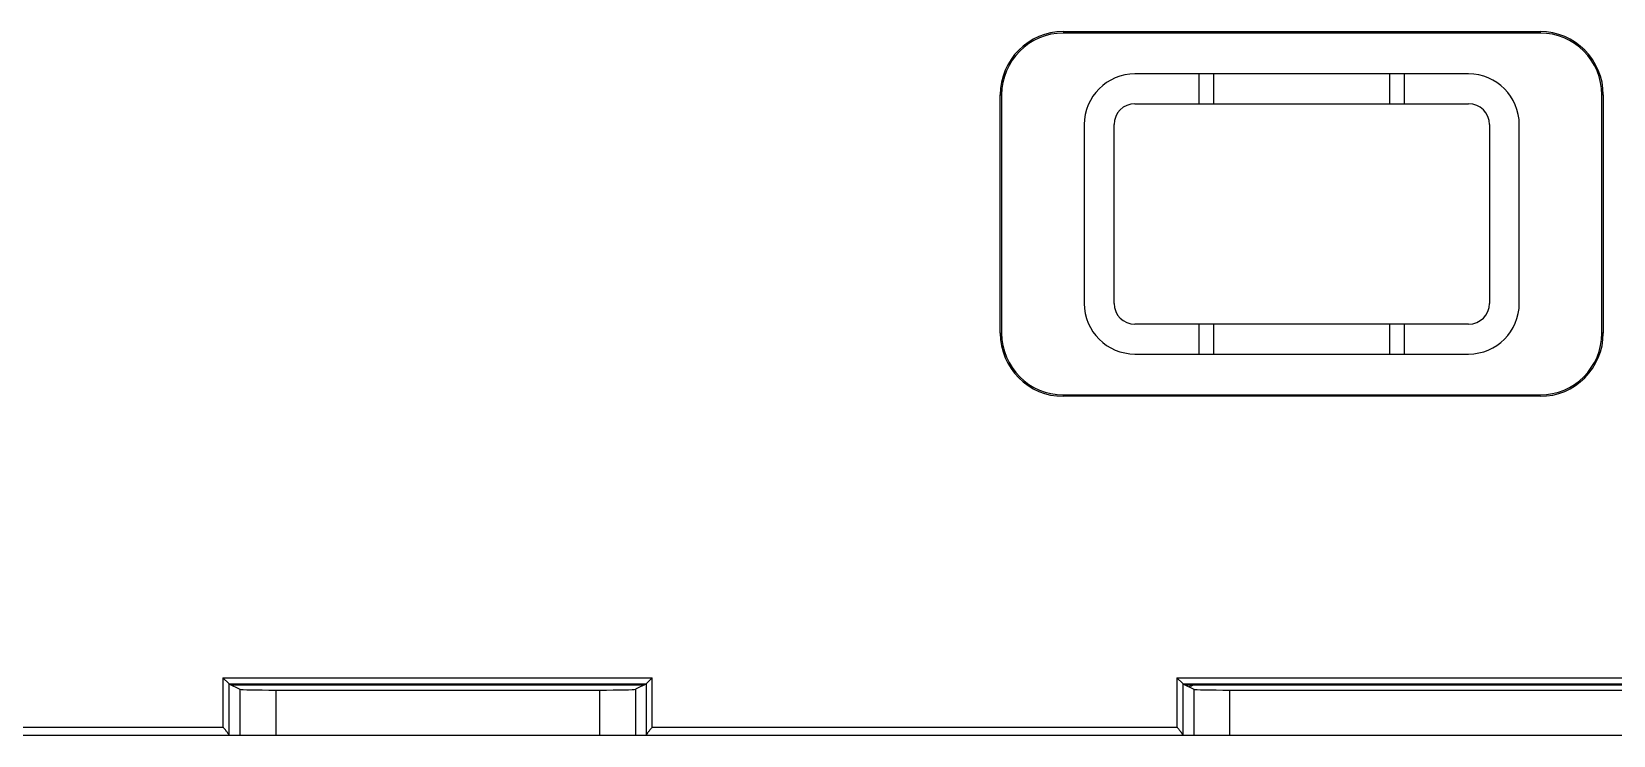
# Model space of a CAD drawing. Header units: millimetres. Extents: x 620 to 19791, y 2539 to 6969.
# Drawn here: x 14393.4 to 14526.1, y 3799.1 to 3858.1 of the extents above; entities that cross this region are included whole.
import ezdxf

# ---------------------------------------------------------------- set-up
doc = ezdxf.new("R2010")
doc.units = ezdxf.units.MM

# ---------------------------------------------------------------- blocks, each defined once
blk = doc.blocks.new('DTGFH')
at = {"color": 7, "linetype": 'Continuous'}
for p, q in [((9254.05, 4162.75), (9294.05, 4162.75)), ((9254.05, 4162.75), (9254.05, 4162.63)), ((9294.05, 4162.63), (9254.05, 4162.63)), ((9294.05, 4162.75), (9294.05, 4162.63)), ((9288.05, 4159.2), (9260.05, 4159.2)), ((9265.45, 4156.7), (9265.45, 4159.2)), ((9266.65, 4159.2), (9266.65, 4156.7)), ((9281.45, 4156.7), (9281.45, 4159.2)), ((9282.65, 4159.2), (9282.65, 4156.7)), ((9248.75, 4157.45), (9248.86, 4157.45)), ((9248.75, 4137.45), (9248.75, 4157.45)), ((9248.86, 4157.45), (9248.86, 4137.45)), ((9260.05, 4156.7), (9288.05, 4156.7)), ((9299.35, 4157.45), (9299.23, 4157.45)), ((9299.23, 4137.45), (9299.23, 4157.45)), ((9299.35, 4157.45), (9299.35, 4137.45)), ((9255.8, 4154.95), (9255.8, 4139.95)), ((9258.3, 4139.95), (9258.3, 4154.95)), ((9289.8, 4154.95), (9289.8, 4139.95)), ((9292.3, 4139.95), (9292.3, 4154.95)), ((9288.05, 4138.2), (9260.05, 4138.2)), ((9265.45, 4135.7), (9265.45, 4138.2)), ((9266.65, 4138.2), (9266.65, 4135.7)), ((9281.45, 4135.7), (9281.45, 4138.2)), ((9282.65, 4138.2), (9282.65, 4135.7)), ((9248.75, 4137.45), (9248.86, 4137.45)), ((9299.35, 4137.45), (9299.23, 4137.45)), ((9260.05, 4135.7), (9288.05, 4135.7)), ((9254.05, 4132.27), (9294.05, 4132.27)), ((9254.05, 4132.15), (9254.05, 4132.27)), ((9294.05, 4132.15), (9254.05, 4132.15)), ((9294.05, 4132.15), (9294.05, 4132.27)), ((9183.53, 4108.53), (9219.56, 4108.53)), ((9183.53, 4108.53), (9184.03, 4108.04)), ((9183.53, 4108.53), (9183.53, 4104.4)), ((9184.03, 4108.04), (9184.03, 4103.74)), ((9184.03, 4108.03), (9219.06, 4108.03)), ((9184.03, 4108.03), (9184.96, 4107.57)), ((9184.21, 4107.95), (9218.89, 4107.95)), ((9184.96, 4107.57), (9184.96, 4103.7)), ((9187.96, 4107.5), (9215.14, 4107.5)), ((9187.96, 4107.5), (9187.96, 4103.7)), ((9215.14, 4107.5), (9215.14, 4103.7)), ((9219.06, 4108.03), (9218.14, 4107.57)), ((9218.14, 4107.57), (9218.14, 4103.7)), ((9219.06, 4108.04), (9219.56, 4108.53)), ((9219.06, 4103.74), (9219.06, 4108.04)), ((9219.56, 4104.4), (9219.56, 4108.53)), ((9263.57, 4108.53), (9322.52, 4108.53)), ((9263.57, 4108.53), (9264.07, 4108.04)), ((9263.57, 4108.53), (9263.57, 4104.4)), ((9264.07, 4108.04), (9264.07, 4103.74)), ((9264.07, 4108.03), (9322.02, 4108.03)), ((9264.07, 4108.03), (9265, 4107.57)), ((9264.25, 4107.95), (9321.85, 4107.95)), ((9265, 4107.57), (9265, 4103.7)), ((9268, 4107.5), (9318.1, 4107.5)), ((9268, 4107.5), (9268, 4103.7)), ((9401.05, 4103.7), (8801.55, 4103.7)), ((9055.19, 4104.4), (9183.53, 4104.4)), ((9219.56, 4104.4), (9263.57, 4104.4))]:
    blk.add_line(p, q, dxfattribs=at)
for centre, radius, start, end in [((9254.05, 4157.45), 5.3, 90, 180), ((9254.05, 4157.45), 5.18, 90, 180), ((9294.05, 4157.45), 5.3, 0, 90), ((9294.05, 4157.45), 5.18, 0, 90), ((9260.05, 4154.95), 4.25, 90, 180), ((9288.05, 4154.95), 4.25, 0, 90), ((9260.05, 4154.95), 1.75, 90, 180), ((9288.05, 4154.95), 1.75, 0, 90), ((9260.05, 4139.95), 4.25, 180, 270), ((9260.05, 4139.95), 1.75, 180, 270), ((9288.05, 4139.95), 4.25, 270, 0), ((9288.05, 4139.95), 1.75, 270, 0), ((9254.05, 4137.45), 5.3, 180, 270), ((9254.05, 4137.45), 5.18, 180, 270), ((9294.05, 4137.45), 5.3, 270, 0), ((9294.05, 4137.45), 5.18, 270, 0)]:
    blk.add_arc(centre, radius, start, end, dxfattribs=at)
at = {"color": 4, "linetype": 'Continuous'}
blk.add_arc((9262.05, 4114.58), 7.25, 290.4383, 293.8908, dxfattribs=at)
at = {"color": 7, "linetype": 'Continuous'}
for centre, major_axis, ratio, start_param, end_param in [((9184.03, 4108.53), (0, 0.5), 0.052408, -3.193953, -3.167773), ((9187.96, 4107.58), (3, 0), 0.026186, -3.089233, -1.570796), ((9215.14, 4107.58), (3, 0), 0.026186, -1.570796, -0.05236), ((9219.06, 4108.53), (0, 0.5), 0.052408, -3.115413, -3.089233), ((9264.07, 4108.53), (0, 0.5), 0.052408, -3.193953, -3.167773), ((9268, 4107.58), (3, 0), 0.026186, -3.089233, -1.570796), ((9184.04, 4104.4), (0, 0.7), 0.052408, -3.470593, -3.141593), ((9219.05, 4104.4), (0, 0.7), 0.052408, -3.141593, -2.812592), ((9264.09, 4104.4), (0, 0.7), 0.052408, -3.470593, -3.141593)]:
    blk.add_ellipse(centre, major_axis=major_axis, ratio=ratio, start_param=start_param, end_param=end_param, dxfattribs=at)
for points, knots in [([(9184.03, 4103.74), (9184.03, 4103.74), (9184.03, 4103.75), (9184.03, 4103.76), (9184.02, 4103.77), (9184.01, 4103.8), (9183.99, 4103.82), (9183.97, 4103.86), (9183.94, 4103.9), (9183.9, 4103.95), (9183.85, 4104.02), (9183.77, 4104.11), (9183.7, 4104.21), (9183.62, 4104.3), (9183.56, 4104.37), (9183.53, 4104.4)], [0, 0, 0, 0, 0.013463, 0.028958, 0.046471, 0.065932, 0.110248, 0.160922, 0.216933, 0.277361, 0.408429, 0.549248, 0.696374, 0.84732, 1, 1, 1, 1]), ([(9219.56, 4104.4), (9219.54, 4104.37), (9219.48, 4104.3), (9219.4, 4104.21), (9219.32, 4104.11), (9219.25, 4104.02), (9219.19, 4103.95), (9219.15, 4103.9), (9219.13, 4103.86), (9219.1, 4103.82), (9219.09, 4103.8), (9219.08, 4103.77), (9219.07, 4103.76), (9219.07, 4103.75), (9219.06, 4103.74), (9219.06, 4103.74)], [0, 0, 0, 0, 0.152678, 0.303619, 0.450743, 0.591561, 0.722626, 0.783052, 0.839064, 0.889738, 0.93406, 0.953523, 0.971039, 0.986537, 1, 1, 1, 1]), ([(9264.07, 4103.74), (9264.07, 4103.74), (9264.07, 4103.75), (9264.07, 4103.76), (9264.06, 4103.77), (9264.05, 4103.8), (9264.03, 4103.82), (9264.01, 4103.86), (9263.98, 4103.9), (9263.94, 4103.95), (9263.89, 4104.02), (9263.81, 4104.11), (9263.74, 4104.21), (9263.66, 4104.3), (9263.6, 4104.37), (9263.57, 4104.4)], [0, 0, 0, 0, 0.013463, 0.028958, 0.046471, 0.065932, 0.110248, 0.160922, 0.216933, 0.277361, 0.408429, 0.549248, 0.696374, 0.84732, 1, 1, 1, 1])]:
    blk.add_open_spline(points, degree=3, knots=knots, dxfattribs=at)
blk = doc.blocks.new('*U116')
blk.add_blockref('DTGFH', (-9101.05, -4276.2))
blk = doc.blocks.new('*U117')
at = {"color": 0, "linetype": 'ByBlock', "lineweight": -2, "transparency": 16777216}
blk.add_blockref('*U116', (0, 0), dxfattribs=at)

msp = doc.modelspace()

# ---------------------------------------------------------------- block references
msp.add_blockref('*U117', (14326.96016, 3971.56341))

doc.saveas('drawing.dxf')
